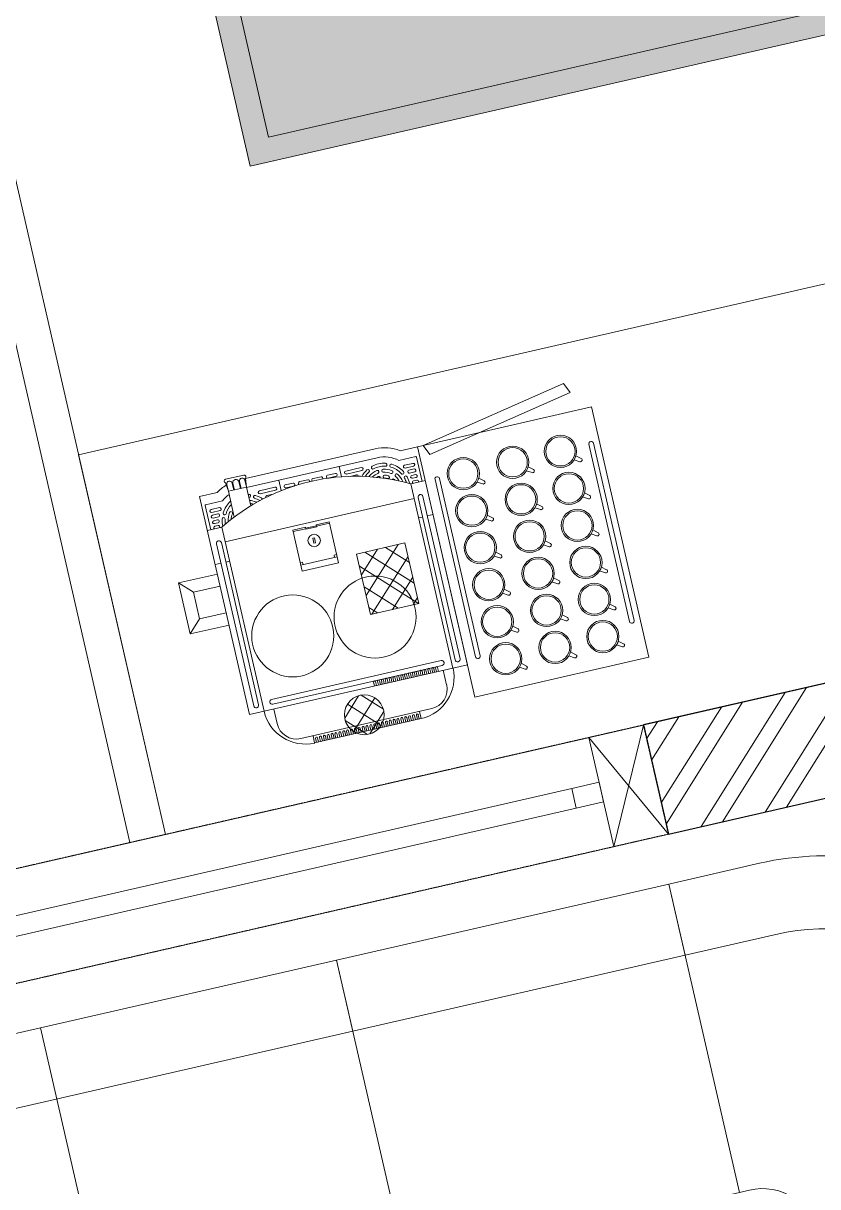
# Model space of a CAD drawing. Header units: millimetres. Extents: x 1667 to 847943, y 724 to 1832625.
# Drawn here: x 640351 to 641982, y 708688 to 711078 of the extents above; entities that cross this region are included whole.
import ezdxf

# ---------------------------------------------------------------- set-up
doc = ezdxf.new("R2010")
doc.units = ezdxf.units.MM
doc.linetypes.add('2026-02-28_GF-SF BWP SET_MAIN BLOCK_SASANGIR RESORT$0$DASHED', pattern=[0.75, 0.5, -0.25])
doc.linetypes.add('CENTER', pattern=[2, 1.25, -0.25, 0.25, -0.25])
for name, color, linetype, lineweight in [('2026-02-28_GF-SF BWP SET_MAIN BLOCK_SASANGIR RESORT$0$BRICK WALL_MOFA', 20, 'Continuous', 25), ('2026-02-28_GF-SF BWP SET_MAIN BLOCK_SASANGIR RESORT$0$DOOR DIM', 243, '2026-02-28_GF-SF BWP SET_MAIN BLOCK_SASANGIR RESORT$0$DASHED', 9), ('2026-02-28_GF-SF BWP SET_MAIN BLOCK_SASANGIR RESORT$0$HATCH LIGHT_MOFA', 253, 'Continuous', 0), ('2026-02-28_GF-SF BWP SET_MAIN BLOCK_SASANGIR RESORT$0$HATCH SOLID_MOFA', 252, 'Continuous', 0), ('BRICK WALL_MOFA', 22, 'Continuous', 20), ('DIMENSION_MOFA', 66, 'CENTER', 15), ('FURNITURE_MOFA', 46, 'Continuous', 5), ('GH - KIT - PLAN', 32, 'Continuous', 0), ('GH - KIT EQUIP.', 2, 'Continuous', 9), ('kitchen equipments', 5, 'Continuous', 0), ('NEW BLOCK WORK', 126, 'Continuous', 30), ('WINDOW FRAME_MOFA', 19, 'Continuous', 5)]:
    doc.layers.add(name, color=color, linetype=linetype, lineweight=lineweight)
pattern_1 = [(45, (141873.276, -3193.148), (-22.45064, 22.45064), []), (135, (141873.276, -3193.148), (-22.45064, -22.45064), [])]

# ---------------------------------------------------------------- blocks, each defined once
blk = doc.blocks.new('NEW WINDOW')
at = {"layer": 'FURNITURE_MOFA'}
blk.add_line((650.4, 230), (1450.4, 230), dxfattribs=at)
at = {"layer": 'WINDOW FRAME_MOFA'}
for p, q in [((-300, 0), (-185, 230)), ((-300, 230), (-185, 0)), ((2400, 0), (2285, 230)), ((2400, 230), (2285, 0))]:
    blk.add_line(p, q, dxfattribs=at)
for points in [[(-300, 0), (-300, 230), (-185, 230), (-185, 0)], [(-185, 0), (2400, 0), (2400, 230), (-185, 230)], [(2400, 0), (2400, 230), (2285, 230), (2285, 0)], [(-185, 135.7), (-127.5, 135.7), (-127.5, 94.3), (-185, 94.3)], [(2227.5, 135.7), (2285, 135.7), (2285, 94.3), (2227.5, 94.3)]]:
    blk.add_lwpolyline(points, close=True, dxfattribs=at)
blk.add_lwpolyline([(2227.5, 94.3), (-127.5, 94.3), (-127.5, 135.7), (2227.5, 135.7)], dxfattribs=at)
blk = doc.blocks.new('sofaseater_1')
at = {"layer": 'FURNITURE_MOFA'}
blk.add_lwpolyline([(1053427.8, -964637.6), (1053277.8, -964637.6), (1053277.8, -965337.6), (1053427.8, -965337.6)], dxfattribs=at)
for points in [[(1053277.8, -964637.6), (1053277.8, -965337.6), (1053927.8, -965337.6), (1053927.8, -964637.6)], [(1053427.8, -964637.6), (1053427.8, -965337.6), (1053277.8, -965337.6), (1053277.8, -964637.6)]]:
    blk.add_lwpolyline(points, close=True, dxfattribs=at)
blk = doc.blocks.new('chair')
at = {"layer": 'FURNITURE_MOFA'}
for p, q in [((1057904.9, -962965.1), (1058132.9, -962965.1)), ((1057904.9, -963022.1), (1057904.9, -962965.1)), ((1057904.9, -963022.1), (1057904.9, -962965.1)), ((1058132.9, -963022.1), (1057904.9, -963022.1)), ((1057923.9, -963478.1), (1057923.9, -963022.1)), ((1058132.9, -963478.1), (1057904.9, -963478.1)), ((1057904.9, -963478.1), (1057904.9, -963535.1)), ((1057904.9, -963478.1), (1057904.9, -963535.1)), ((1057904.9, -963535.1), (1058132.9, -963535.1))]:
    blk.add_line(p, q, dxfattribs=at)
for centre, radius in [((1058132.9, -963250.1), 285), ((1058094.9, -963250.1), 228), ((1058132.9, -963250.1), 228)]:
    blk.add_arc(centre, radius, 270, 90, dxfattribs=at)
blk = doc.blocks.new('oudoor seating_4S')
at = {"layer": 'FURNITURE_MOFA'}
for points in [[(1301878.5, -898265.7), (1301687.1, -898265.7, 0.414214), (1301087.1, -898865.7), (1301087.1, -899057.1)], [(1301878.5, -898415.7), (1301687.1, -898415.7, 0.414214), (1301237.1, -898865.7), (1301237.1, -899057.1)], [(1301878.5, -898915.7), (1301857.1, -898915.7, 0.414214), (1301737.1, -899035.7), (1301737.1, -899057.1)]]:
    blk.add_lwpolyline(points, format="xyb", dxfattribs=at)
blk.add_circle((1302157.8, -899336.4), 450, dxfattribs=at)
at = {"layer": 'NEW BLOCK WORK', "xscale": -1}
for name, p, rotation in [('sofaseater_1', (337240.9, 155012.1), 90.00000000000001), ('sofaseater_1', (247809.3, -1864394.7), 179.9999999999999), ('chair', (338907.7, 158199.7, 0), 89.99999987829804)]:
    blk.add_blockref(name, p, dxfattribs=dict(at, rotation=rotation))
blk = doc.blocks.new('coffee mc')
at = {"layer": 'GH - KIT - PLAN', "lineweight": 0}
for p, q in [((574075.3, 179520.4), (574518.2, 179520.4)), ((574075.3, 179484.9), (574075.3, 179520.4)), ((574144.2, 179520.4), (574144.2, 179490.8)), ((574213.1, 179508.5), (574213.1, 179520.4)), ((574518.2, 179520.4), (574518.2, 179077.4)), ((574093.5, 179512.3), (574093.5, 179478.2)), ((574144.2, 179513.7), (574094.9, 179513.7)), ((574105.3, 179503.9), (574105.3, 179487)), ((574111.2, 179503.9), (574111.2, 179487)), ((574116.6, 179503.9), (574116.6, 179493.1)), ((574122.5, 179503.9), (574122.5, 179493.1)), ((574127.9, 179503.9), (574127.9, 179496.4)), ((574133.8, 179503.9), (574133.8, 179496.4)), ((574139.2, 179503.9), (574139.2, 179497.5)), ((574503.4, 179508.5), (574173.7, 179508.5)), ((574503.4, 179498.7), (574173.7, 179498.7)), ((574213.1, 179490.8), (574213.1, 179498.7)), ((574144.2, 179490.8), (574518.2, 179490.8)), ((574173.7, 179107), (574173.7, 179490.8)), ((574498.5, 179471.1), (574498.5, 179126.7)), ((574508.3, 179471.1), (574508.3, 179126.7)), ((574547.7, 179471.1), (574518.2, 179471.1)), ((574255.4, 179371.7), (574337.1, 179453.4)), ((574378.4, 179453.4), (574255.4, 179453.4)), ((574255.4, 179413.5), (574295.3, 179453.4)), ((574255.4, 179453.4), (574255.4, 179355)), ((574280.4, 179355), (574378.4, 179453)), ((574283.1, 179453.4), (574378.4, 179358.1)), ((574324.9, 179453.4), (574378.4, 179399.9)), ((574366.6, 179453.4), (574373.5, 179446.5)), ((574374, 179446.1), (574378.4, 179441.6)), ((574378.4, 179453.4), (574378.4, 179355)), ((574518.2, 179461.3), (574510.3, 179461.3)), ((574518.2, 179457.4), (574510.3, 179457.4)), ((574518.2, 179453.4), (574510.3, 179453.4)), ((574518.2, 179449.5), (574510.3, 179449.5)), ((574518.2, 179445.6), (574510.3, 179445.6)), ((574060.5, 179437.5), (574060.5, 179173.8)), ((574078.7, 179437.5), (574078.7, 179172.2)), ((574255.4, 179439.4), (574339.8, 179355)), ((574518.2, 179441.6), (574510.3, 179441.6)), ((574518.2, 179437.7), (574510.3, 179437.7)), ((574518.2, 179433.7), (574510.3, 179433.7)), ((574518.2, 179429.8), (574510.3, 179429.8)), ((574518.2, 179425.9), (574510.3, 179425.9)), ((574587.1, 179431.8), (574587.1, 179166)), ((574090.5, 179402.4), (574090.5, 179370.7)), ((574096.4, 179402.4), (574096.4, 179370.7)), ((574322.1, 179355), (574378.4, 179411.3)), ((574518.2, 179421.9), (574510.3, 179421.9)), ((574518.2, 179418), (574510.3, 179418)), ((574518.2, 179414.1), (574510.3, 179414.1)), ((574518.2, 179410.1), (574510.3, 179410.1)), ((574518.2, 179406.2), (574510.3, 179406.2)), ((574518.2, 179402.2), (574510.3, 179402.2)), ((574601.8, 179407.2), (574587.1, 179407.2)), ((574601.8, 179403.2), (574593, 179403.2)), ((574601.8, 179399.3), (574593, 179399.3)), ((574601.8, 179407.2), (574601.8, 179190.6)), ((574102.7, 179389.8), (574102.7, 179377.1)), ((574255.4, 179397.6), (574298, 179355)), ((574518.2, 179398.3), (574510.3, 179398.3)), ((574518.2, 179394.4), (574510.3, 179394.4)), ((574518.2, 179390.4), (574510.3, 179390.4)), ((574518.2, 179386.5), (574510.3, 179386.5)), ((574518.2, 179382.6), (574510.3, 179382.6)), ((574518.2, 179378.6), (574510.3, 179378.6)), ((574601.8, 179395.4), (574593, 179395.4)), ((574601.8, 179391.4), (574593, 179391.4)), ((574601.8, 179387.5), (574593, 179387.5)), ((574601.8, 179383.5), (574593, 179383.5)), ((574601.8, 179379.6), (574593, 179379.6)), ((574099.7, 179360.4), (574078.7, 179360.4)), ((574255.4, 179355.9), (574256.3, 179355)), ((574378.4, 179355), (574255.4, 179355)), ((574363.9, 179355), (574378.4, 179369.5)), ((574518.2, 179374.7), (574510.3, 179374.7)), ((574518.2, 179370.7), (574510.3, 179370.7)), ((574518.2, 179366.8), (574510.3, 179366.8)), ((574518.2, 179362.9), (574510.3, 179362.9)), ((574518.2, 179358.9), (574510.3, 179358.9)), ((574518.2, 179355), (574510.3, 179355)), ((574601.8, 179375.7), (574593, 179375.7)), ((574601.8, 179371.7), (574593, 179371.7)), ((574601.8, 179367.8), (574593, 179367.8)), ((574601.8, 179363.9), (574593, 179363.9)), ((574601.8, 179359.9), (574593, 179359.9)), ((574601.8, 179356), (574593, 179356)), ((574090.5, 179350.1), (574090.5, 179333.8)), ((574096.4, 179333.8), (574096.4, 179350.1)), ((574518.2, 179351.1), (574510.3, 179351.1)), ((574518.2, 179347.1), (574510.3, 179347.1)), ((574518.2, 179343.2), (574510.3, 179343.2)), ((574518.2, 179339.3), (574510.3, 179339.3)), ((574518.2, 179335.3), (574510.3, 179335.3)), ((574518.2, 179331.4), (574510.3, 179331.4)), ((574530.1, 179301.4), (574566.9, 179338.2)), ((574571.8, 179338.2), (574608.6, 179301.4)), ((574601.8, 179352), (574593, 179352)), ((574601.8, 179348.1), (574593, 179348.1)), ((574601.8, 179344.2), (574593, 179344.2)), ((574601.8, 179340.2), (574593, 179340.2)), ((574601.8, 179336.3), (574593, 179336.3)), ((574601.8, 179332.4), (574593, 179332.4)), ((574090.5, 179320.6), (574090.5, 179304.3)), ((574264.7, 179316.1), (574181.1, 179316.1)), ((574181.1, 179290.3), (574181.1, 179316.1)), ((574184.1, 179290.3), (574184.1, 179316.1)), ((574247.5, 179311.2), (574247.5, 179316.1)), ((574252.4, 179311.2), (574247.5, 179311.2)), ((574252.4, 179242.3), (574252.4, 179316.1)), ((574264.7, 179242.3), (574264.7, 179316.1)), ((574541.5, 179271.1), (574597.2, 179326.7)), ((574541.5, 179326.7), (574597.2, 179271.1)), ((574601.8, 179328.4), (574593, 179328.4)), ((574601.8, 179324.5), (574593, 179324.5)), ((574601.8, 179320.6), (574593, 179320.6)), ((574601.8, 179316.6), (574593, 179316.6)), ((574601.8, 179312.7), (574593, 179312.7)), ((574601.8, 179308.7), (574593, 179308.7)), ((574090.5, 179277.2), (574090.5, 179293.5)), ((574185.1, 179290.3), (574181.1, 179290.3)), ((574183.1, 179268.1), (574183.1, 179290.3)), ((574185.1, 179268.1), (574185.1, 179290.3)), ((574530.1, 179296.4), (574566.9, 179259.6)), ((574571.8, 179259.6), (574608.6, 179296.4)), ((574601.8, 179304.8), (574593, 179304.8)), ((574601.8, 179300.9), (574593, 179300.9)), ((574601.8, 179296.9), (574593, 179296.9)), ((574601.8, 179293), (574593, 179293)), ((574601.8, 179289.1), (574593, 179289.1)), ((574601.8, 179285.1), (574593, 179285.1)), ((574090.5, 179247.7), (574090.5, 179264)), ((574096.4, 179247.7), (574096.4, 179264)), ((574181.1, 179242.3), (574181.1, 179268.1)), ((574185.1, 179268.1), (574181.1, 179268.1)), ((574184.1, 179242.3), (574184.1, 179268.1)), ((574205.7, 179280.7), (574215.5, 179280.7)), ((574205.7, 179277.7), (574205.7, 179280.7)), ((574205.7, 179277.7), (574215.5, 179277.7)), ((574215.5, 179277.7), (574215.5, 179280.7)), ((574601.8, 179281.2), (574593, 179281.2)), ((574601.8, 179277.2), (574593, 179277.2)), ((574601.8, 179273.3), (574593, 179273.3)), ((574601.8, 179269.4), (574593, 179269.4)), ((574601.8, 179265.4), (574593, 179265.4)), ((574601.8, 179261.5), (574593, 179261.5)), ((574264.7, 179242.3), (574181.1, 179242.3)), ((574247.5, 179242.3), (574247.5, 179247.2)), ((574252.4, 179247.2), (574247.5, 179247.2)), ((574601.8, 179257.6), (574593, 179257.6)), ((574601.8, 179253.6), (574593, 179253.6)), ((574601.8, 179249.7), (574593, 179249.7)), ((574601.8, 179245.7), (574593, 179245.7)), ((574601.8, 179241.8), (574593, 179241.8)), ((574601.8, 179237.9), (574593, 179237.9)), ((574099.7, 179237.4), (574078.7, 179237.4)), ((574090.5, 179195.4), (574090.5, 179227)), ((574096.4, 179195.4), (574096.4, 179227)), ((574102.7, 179208), (574102.7, 179220.7)), ((574601.8, 179233.9), (574593, 179233.9)), ((574601.8, 179230), (574593, 179230)), ((574601.8, 179226.1), (574593, 179226.1)), ((574601.8, 179222.1), (574593, 179222.1)), ((574601.8, 179218.2), (574593, 179218.2)), ((574601.8, 179214.3), (574593, 179214.3)), ((574601.8, 179210.3), (574593, 179210.3)), ((574601.8, 179206.4), (574593, 179206.4)), ((574601.8, 179202.4), (574593, 179202.4)), ((574601.8, 179198.5), (574593, 179198.5)), ((574601.8, 179194.6), (574593, 179194.6)), ((574053.1, 179135.3), (574053.1, 179172.1)), ((574077.7, 179172.2), (574060.2, 179173.8)), ((574077.7, 179172.2), (574063.5, 179172.2)), ((574077.7, 179135.3), (574077.7, 179172.2)), ((574115.6, 179172.2), (574077.7, 179172.2)), ((574601.8, 179190.6), (574587.1, 179190.6)), ((574063.5, 179161.3), (574077.7, 179161.3)), ((574063.5, 179146.1), (574077.7, 179146.1)), ((574077.7, 179159.8), (574064.1, 179159.8)), ((574077.7, 179147.6), (574064.1, 179147.6)), ((574077.7, 179135.3), (574060.2, 179133.6)), ((574077.7, 179135.3), (574063.5, 179135.3)), ((574130, 179135.3), (574077.7, 179135.3)), ((574547.7, 179126.7), (574518.2, 179126.7)), ((574075.3, 179077.4), (574075.3, 179112.9)), ((574093.5, 179085.5), (574093.5, 179119.6)), ((574105.3, 179093.9), (574105.3, 179110.8)), ((574111.2, 179093.9), (574111.2, 179110.8)), ((574116.6, 179093.9), (574116.6, 179104.7)), ((574122.5, 179093.9), (574122.5, 179104.7)), ((574127.9, 179093.9), (574127.9, 179101.4)), ((574133.8, 179093.9), (574133.8, 179101.4)), ((574139.2, 179093.9), (574139.2, 179100.3)), ((574518.2, 179107), (574144.2, 179107)), ((574144.2, 179107), (574144.2, 179077.4)), ((574213.1, 179099.1), (574213.1, 179107)), ((574518.2, 179077.4), (574075.3, 179077.4)), ((574144.2, 179084.1), (574094.9, 179084.1)), ((574503.4, 179099.1), (574173.7, 179099.1)), ((574503.4, 179089.3), (574173.7, 179089.3)), ((574213.1, 179077.4), (574213.1, 179089.3)), ((574232.7, 178998.7), (574232.7, 179077.4)), ((574257.3, 179023.3), (574257.3, 179077.4)), ((574311.5, 179023.3), (574311.5, 179077.4)), ((574336.1, 178998.7), (574336.1, 179077.4)), ((574257.3, 179023.3), (574232.7, 178998.7)), ((574311.5, 179023.3), (574257.3, 179023.3)), ((574311.5, 179023.3), (574336.1, 178998.7)), ((574336.1, 178998.7), (574232.7, 178998.7))]:
    blk.add_line(p, q, dxfattribs=at)
for points in [[(574075.3, 179873.7), (574584.1, 179873.7), (574584.1, 179520.4), (574075.3, 179520.4)], [(574017.7, 179830), (574037.9, 179839.1), (574095.4, 179540.6), (574075.3, 179531.5)]]:
    blk.add_lwpolyline(points, close=True, dxfattribs=at)
for points in [[(574506.5, 179861.5), (574146.2, 179861.5)], [(574146.2, 179852.3), (574506.5, 179852.3)], [(574146.2, 179548.6), (574506.5, 179548.6)], [(574506.5, 179539.5), (574146.2, 179539.5)]]:
    blk.add_lwpolyline(points, dxfattribs=at)
for points in [[(574169.7, 179816.8), (574175.9, 179827.2, 0.414214), (574175.1, 179831.3), (574174.6, 179831.7, 0.414214), (574170.4, 179830.9), (574162.9, 179821.9)], [(574245, 179816.8), (574251.1, 179827.2, 0.414214), (574250.4, 179831.3), (574249.8, 179831.7, 0.414214), (574245.7, 179830.9), (574238.2, 179821.9)], [(574320.3, 179816.8), (574326.4, 179827.2, 0.414214), (574325.6, 179831.3), (574325.1, 179831.7, 0.414214), (574321, 179830.9), (574313.4, 179821.9)], [(574395.5, 179816.8), (574401.7, 179827.2, 0.414214), (574400.9, 179831.3), (574400.3, 179831.7, 0.414214), (574396.2, 179830.9), (574388.7, 179821.9)], [(574470.8, 179816.8), (574476.9, 179827.2, 0.414214), (574476.2, 179831.3), (574475.6, 179831.7, 0.414214), (574471.5, 179830.9), (574464, 179821.9)], [(574546, 179816.8), (574552.2, 179827.2, 0.414214), (574551.4, 179831.3), (574550.9, 179831.7, 0.414214), (574546.8, 179830.9), (574539.2, 179821.9)], [(574169.7, 179719.8), (574175.9, 179730.2, 0.414214), (574175.1, 179734.3), (574174.6, 179734.7, 0.414214), (574170.4, 179733.9), (574162.9, 179724.9)], [(574245, 179719.8), (574251.1, 179730.2, 0.414214), (574250.4, 179734.3), (574249.8, 179734.7, 0.414214), (574245.7, 179733.9), (574238.2, 179724.9)], [(574320.3, 179719.8), (574326.4, 179730.2, 0.414214), (574325.6, 179734.3), (574325.1, 179734.7, 0.414214), (574321, 179733.9), (574313.4, 179724.9)], [(574395.5, 179719.8), (574401.7, 179730.2, 0.414214), (574400.9, 179734.3), (574400.3, 179734.7, 0.414214), (574396.2, 179733.9), (574388.7, 179724.9)], [(574470.8, 179719.8), (574476.9, 179730.2, 0.414214), (574476.2, 179734.3), (574475.6, 179734.7, 0.414214), (574471.5, 179733.9), (574464, 179724.9)], [(574546, 179719.8), (574552.2, 179730.2, 0.414214), (574551.4, 179734.3), (574550.9, 179734.7, 0.414214), (574546.8, 179733.9), (574539.2, 179724.9)], [(574169.7, 179619.5), (574175.9, 179629.8, 0.414214), (574175.1, 179633.9), (574174.6, 179634.3, 0.414214), (574170.4, 179633.6), (574162.9, 179624.6)], [(574245, 179619.5), (574251.1, 179629.8, 0.414214), (574250.4, 179633.9), (574249.8, 179634.3, 0.414214), (574245.7, 179633.6), (574238.2, 179624.6)], [(574320.3, 179619.5), (574326.4, 179629.8, 0.414214), (574325.6, 179633.9), (574325.1, 179634.3, 0.414214), (574321, 179633.6), (574313.4, 179624.6)], [(574395.5, 179619.5), (574401.7, 179629.8, 0.414214), (574400.9, 179633.9), (574400.3, 179634.3, 0.414214), (574396.2, 179633.6), (574388.7, 179624.6)], [(574470.8, 179619.5), (574476.9, 179629.8, 0.414214), (574476.2, 179633.9), (574475.6, 179634.3, 0.414214), (574471.5, 179633.6), (574464, 179624.6)], [(574546, 179619.5), (574552.2, 179629.8, 0.414214), (574551.4, 179633.9), (574550.9, 179634.3, 0.414214), (574546.8, 179633.6), (574539.2, 179624.6)]]:
    blk.add_lwpolyline(points, format="xyb", dxfattribs=at)
for centre, radius in [((574147.3, 179794), 32), ((574147.3, 179794), 29), ((574222.6, 179794), 32), ((574222.6, 179794), 29), ((574297.8, 179794), 32), ((574297.8, 179794), 29), ((574373.1, 179794), 32), ((574373.1, 179794), 29), ((574448.3, 179794), 32), ((574448.3, 179794), 29), ((574523.6, 179794), 32), ((574523.6, 179794), 29), ((574147.3, 179697), 32), ((574147.3, 179697), 29), ((574222.6, 179697), 32), ((574222.6, 179697), 29), ((574297.8, 179697), 32), ((574297.8, 179697), 29), ((574373.1, 179697), 32), ((574373.1, 179697), 29), ((574448.3, 179697), 32), ((574448.3, 179697), 29), ((574523.6, 179697), 32), ((574523.6, 179697), 29), ((574147.3, 179596.7), 32), ((574147.3, 179596.7), 29), ((574222.6, 179596.7), 32), ((574222.6, 179596.7), 29), ((574297.8, 179596.7), 32), ((574297.8, 179596.7), 29), ((574373.1, 179596.7), 32), ((574373.1, 179596.7), 29), ((574448.3, 179596.7), 32), ((574448.3, 179596.7), 29), ((574523.6, 179596.7), 32), ((574523.6, 179596.7), 29), ((574385.3, 179362.9), 81.2), ((574569.3, 179298.9), 39.4), ((574210.6, 179279.2), 12.3), ((574385.3, 179195.6), 81.2)]:
    blk.add_circle(centre, radius, dxfattribs=at)
for centre, radius, start, end in [((574146.2, 179856.9), 4.57, 90, 270), ((574506.5, 179856.9), 4.57, 270, 90), ((574146.2, 179544), 4.57, 90, 270), ((574506.5, 179544), 4.57, 270, 90), ((574094.9, 179512.3), 1.48, 90, 180), ((574108.2, 179503.9), 2.95, 0, 180), ((574119.5, 179503.9), 2.95, 0, 180), ((574119.5, 179493.1), 2.95, 179.9997, 0.0003), ((574130.9, 179503.9), 2.95, 0, 180), ((574130.9, 179496.4), 2.95, 179.9994, 0.0006), ((574142.2, 179503.9), 2.95, 48.1897, 179.9999), ((574142.2, 179497.5), 2.95, 179.9999, 311.8103), ((574173.7, 179503.6), 4.92, 90, 270), ((574503.4, 179503.6), 4.92, 270, 90), ((574144.2, 179437.5), 83.7, 145.4397, 180), ((574142.2, 179437.5), 63.5, 140.1247, 180), ((574493.8, 179298.9), 398.9, 151.2372, 208.7628), ((574142.2, 179437.5), 51.2, 119.5335, 150.4665), ((574142.2, 179437.5), 45.3, 119.5335, 150.4665), ((574108.2, 179487), 2.95, 180.0004, 359.9996), ((574118.4, 179479.4), 2.95, 299.5334, 119.5335), ((574120.9, 179467), 2.95, 125.6675, 305.6676), ((574142.2, 179437.5), 39.4, 99.3324, 125.6676), ((574142.2, 179437.5), 33.5, 105.2462, 125.6676), ((574129.3, 179483.9), 2.95, 105.4665, 285.4666), ((574142.2, 179437.5), 51.2, 89.1316, 105.4665), ((574142.2, 179437.5), 45.3, 93.0182, 105.4665), ((574136.3, 179473.4), 2.95, 84.1367, 99.3327), ((574503.4, 179471.1), 4.92, 0, 180), ((574518.2, 179407.2), 83.7, 0, 90), ((574547.7, 179431.8), 39.4, 0, 90), ((574142.2, 179437.5), 51.2, 164.5335, 195.4665), ((574095.7, 179450.3), 2.95, 344.5334, 164.5335), ((574142.2, 179437.5), 45.3, 164.5335, 195.4665), ((574100.2, 179461.2), 2.95, 150.4665, 330.4666), ((574142.2, 179437.5), 39.4, 144.3324, 170.6676), ((574142.2, 179437.5), 33.5, 144.3324, 170.6676), ((574112.6, 179458.7), 2.95, 324.3324, 144.3325), ((574142.2, 179437.5), 27.6, 150.0701, 166.1135), ((574120.9, 179449.7), 2.95, 330.0701, 150.07), ((574142.2, 179437.5), 21.7, 150.0701, 166.1135), ((574129.5, 179458.5), 2.95, 121.1135, 224.8109), ((574142.2, 179437.5), 27.6, 116.5574, 121.1135), ((574510.3, 179459.3), 1.97, 90, 270), ((574510.3, 179451.5), 1.97, 90, 270), ((574510.3, 179443.6), 1.97, 90, 270), ((574095.7, 179424.6), 2.95, 195.4665, 15.4665), ((574106.2, 179443.4), 2.95, 170.6676, 350.6676), ((574106.2, 179431.6), 2.95, 9.3324, 189.3324), ((574142.2, 179437.5), 39.4, 189.3324, 215.6676), ((574142.2, 179437.5), 33.5, 189.3324, 211.7379), ((574118.3, 179443.4), 2.95, 166.1135, 346.1134), ((574118.3, 179431.6), 2.95, 82.3184, 193.8865), ((574142.2, 179437.5), 27.6, 193.8865, 200.4267), ((574510.3, 179435.7), 1.97, 90, 270), ((574510.3, 179427.8), 1.97, 90, 270), ((574093.4, 179402.4), 2.95, 0, 180), ((574100.2, 179413.7), 2.95, 29.5335, 209.5335), ((574142.2, 179437.5), 51.2, 209.5335, 227.8525), ((574142.2, 179437.5), 45.3, 209.5335, 223.9659), ((574112.6, 179416.2), 2.95, 215.6676, 252.9022), ((574510.3, 179420), 1.97, 90, 270), ((574510.3, 179412.1), 1.97, 90, 270), ((574510.3, 179404.2), 1.97, 90, 270), ((574593, 179401.3), 1.97, 90, 270), ((574105.6, 179389.8), 2.95, 80.0919, 180), ((574510.3, 179396.3), 1.97, 90, 270), ((574510.3, 179388.5), 1.97, 90, 270), ((574510.3, 179380.6), 1.97, 90, 270), ((574593, 179393.4), 1.97, 90, 270), ((574593, 179385.5), 1.97, 90, 270), ((574593, 179377.6), 1.97, 90, 270), ((574093.4, 179370.7), 2.95, 180, 0.0004), ((574093.4, 179350.1), 2.95, 359.9996, 180), ((574510.3, 179372.7), 1.97, 90, 270), ((574510.3, 179364.8), 1.97, 90, 270), ((574510.3, 179357), 1.97, 90, 270), ((574593, 179369.8), 1.97, 90, 270), ((574593, 179361.9), 1.97, 90, 270), ((574593, 179354), 1.97, 90, 270), ((574093.4, 179333.8), 2.95, 180, 0.0004), ((574510.3, 179349.1), 1.97, 90, 270), ((574510.3, 179341.2), 1.97, 90, 270), ((574510.3, 179333.3), 1.97, 90, 270), ((574593, 179346.1), 1.97, 90, 270), ((574593, 179338.3), 1.97, 90, 270), ((574593, 179330.4), 1.97, 90, 270), ((574093.4, 179320.6), 2.95, 41.9384, 180), ((574593, 179322.5), 1.97, 90, 270), ((574593, 179314.6), 1.97, 90, 270), ((574593, 179306.8), 1.97, 90, 270), ((574093.4, 179304.3), 2.95, 180, 300.6753), ((574093.4, 179293.5), 2.95, 59.3247, 180), ((574593, 179298.9), 1.97, 90, 270), ((574593, 179291), 1.97, 90, 270), ((574593, 179283.1), 1.97, 90, 270), ((574093.4, 179277.2), 2.95, 180, 318.0616), ((574093.4, 179264), 2.95, 359.9996, 180), ((574593, 179275.3), 1.97, 90, 270), ((574593, 179267.4), 1.97, 90, 270), ((574593, 179259.5), 1.97, 90, 270), ((574093.4, 179247.7), 2.95, 180, 0.0004), ((574593, 179251.7), 1.97, 90, 270), ((574593, 179243.8), 1.97, 90, 270), ((574593, 179235.9), 1.97, 90, 270), ((574093.4, 179227), 2.95, 359.9996, 180), ((574593, 179228), 1.97, 90, 270), ((574593, 179220.2), 1.97, 90, 270), ((574093.4, 179195.4), 2.95, 180, 0), ((574142.2, 179160.3), 51.2, 132.1475, 150.4665), ((574105.6, 179208), 2.95, 180, 279.9081), ((574142.2, 179160.3), 45.3, 136.0341, 150.4665), ((574593, 179212.3), 1.97, 90, 270), ((574593, 179204.4), 1.97, 90, 270), ((574593, 179196.5), 1.97, 90, 270), ((574056.8, 179172.1), 3.74, 26.9097, 180), ((574063.5, 179166.7), 5.44, 90, 270), ((574142.2, 179160.3), 51.2, 164.5335, 166.6217), ((574095.7, 179173.2), 2.95, 344.5335, 164.5335), ((574100.2, 179184.1), 2.95, 150.4665, 330.4665), ((574142.2, 179160.3), 45.3, 164.5335, 164.8374), ((574142.2, 179160.3), 39.4, 144.3324, 162.4947), ((574112.6, 179181.6), 2.95, 107.0978, 144.3324), ((574142.2, 179160.3), 33.5, 148.2621, 159.2755), ((574518.2, 179190.6), 83.7, 270, 0), ((574064.1, 179153.7), 6.1, 90, 270), ((574063.5, 179140.7), 5.44, 90, 270), ((574547.7, 179166), 39.4, 270, 0), ((574056.8, 179135.3), 3.74, 180, 333.0903), ((574144.2, 179160.3), 83.7, 198.3114, 214.5603), ((574142.2, 179160.3), 63.5, 203.257, 219.8753), ((574100.2, 179136.6), 2.95, 205.989, 209.5335), ((574142.2, 179160.3), 51.2, 209.5335, 240.4665), ((574142.2, 179160.3), 45.3, 213.6183, 240.4665), ((574120.9, 179130.7), 2.95, 54.3324, 234.3325), ((574142.2, 179160.3), 39.4, 234.3324, 260.6676), ((574142.2, 179160.3), 33.5, 234.3324, 254.7538), ((574503.4, 179126.7), 4.92, 180, 0), ((574108.2, 179110.8), 2.95, 0.0004, 179.9996), ((574119.5, 179104.7), 2.95, 359.9997, 180.0003), ((574118.4, 179118.4), 2.95, 240.4665, 60.4666), ((574129.3, 179113.9), 2.95, 74.5334, 254.5335), ((574130.9, 179101.4), 2.95, 359.9994, 180.0006), ((574142.2, 179160.3), 51.2, 254.5335, 270.8684), ((574142.2, 179160.3), 45.3, 254.5335, 266.9818), ((574136.3, 179124.4), 2.95, 260.6673, 275.8633), ((574142.2, 179100.3), 2.95, 48.1897, 180.0001), ((574094.9, 179085.5), 1.48, 180, 270), ((574108.2, 179093.9), 2.95, 180, 0), ((574119.5, 179093.9), 2.95, 180, 0), ((574130.9, 179093.9), 2.95, 180, 0), ((574142.2, 179093.9), 2.95, 180.0001, 311.8103), ((574173.7, 179094.2), 4.92, 90, 270), ((574503.4, 179094.2), 4.92, 270, 90)]:
    blk.add_arc(centre, radius, start, end, dxfattribs=at)
blk = doc.blocks.new('FURNITURE BOH')
at = {"layer": 'GH - KIT EQUIP.', "ltscale": 0.5}
blk.add_lwpolyline([(-26956.1, 0), (-26956.1, 800), (-28790.1, 800), (-28790.1, 0)], close=True, dxfattribs=at)
at = {"layer": 'kitchen equipments', "xscale": 1.0371349712682, "yscale": 1.0371349712682, "zscale": 1.0371349712682, "rotation": 270}
blk.add_blockref('coffee mc', (-214294.2, 596054.3), dxfattribs=at)
blk = doc.blocks.new('ff')
at = {"layer": '2026-02-28_GF-SF BWP SET_MAIN BLOCK_SASANGIR RESORT$0$HATCH LIGHT_MOFA'}
h = blk.add_hatch(dxfattribs=at)
h.set_pattern_fill('ANSI32', color=256, scale=10, angle=360)
h.set_pattern_definition([(45, (141873.28, -3193.15), (-67.35192, 67.35192), []), (45, (141918.18, -3193.15), (-67.35192, 67.35192), [])])
h.paths.add_polyline_path([(43542.078, -18360.005), (43542.078, -18130.005), (41797.29, -18130.003), (41797.29, -18360.003)])
at = {"layer": '2026-02-28_GF-SF BWP SET_MAIN BLOCK_SASANGIR RESORT$0$HATCH SOLID_MOFA'}
h = blk.add_hatch(dxfattribs=at)
h.set_pattern_fill('ANSI37', color=256, scale=10, angle=360)
h.set_pattern_definition(pattern_1)
h.paths.add_polyline_path([(29440, -5110), (29335.003, -5110), (29335.003, -5210), (29440, -5210)])
h.paths.add_polyline_path([(29335.003, -5110), (29240.701, -5110), (29240.701, -5210), (29335.003, -5210)])
h.paths.add_polyline_path([(25770.472, -12614.209), (25137.593, -12614.209), (25137.593, -12307.115), (25770.472, -12307.115)], flags=9)
h.paths.add_polyline_path([(29156.768, -9880.378), (28369.183, -9880.378), (28369.183, -9573.42), (29156.768, -9573.42)], flags=9)
h.paths.add_polyline_path([(6166.568, -16827.835), (5533.69, -16827.835), (5533.69, -16520.877), (6166.568, -16520.877)], flags=9)
h.paths.add_polyline_path([(26655.851, -6492.002), (25866.083, -6492.002), (25866.083, -6185.044), (26655.851, -6185.044)], flags=9)
h.paths.add_polyline_path([(28881.128, -6492.002), (28091.36, -6492.002), (28091.36, -6185.044), (28881.128, -6185.044)], flags=9)
h.paths.add_polyline_path([(6570.662, -13622.103), (5937.784, -13622.103), (5937.784, -13315.145), (6570.662, -13315.145)], flags=9)
h.paths.add_polyline_path([(26395.684, -5076.223), (25605.916, -5076.223), (25605.916, -4769.265), (26395.684, -4769.265)], flags=9)
h.paths.add_polyline_path([(29053.481, -5076.223), (28263.713, -5076.223), (28263.713, -4769.265), (29053.481, -4769.265)], flags=9)
h.paths.add_polyline_path([(29094.01, -1945.47), (28305.333, -1945.47), (28305.333, -1638.512), (29094.01, -1638.512)], flags=9)
h.paths.add_polyline_path([(25960.007, -1238.842), (25171.33, -1238.842), (25171.33, -931.884), (25960.007, -931.884)], flags=9)
h.paths.add_polyline_path([(21410.162, -1500.222), (20622.031, -1500.222), (20622.031, -1193.265), (21410.162, -1193.265)], flags=9)
h.paths.add_polyline_path([(25960.007, -2528.66), (25171.33, -2528.66), (25171.33, -2221.703), (25960.007, -2221.703)], flags=9)
h.paths.add_polyline_path([(23729.269, -5741.302), (22979.61, -5741.302), (22979.61, -5434.344), (23729.269, -5434.344)], flags=9)
h.paths.add_polyline_path([(61771.24, -9370.19), (61021.581, -9370.19), (61021.581, -9063.232), (61771.24, -9063.232)], flags=9)
h.paths.add_polyline_path([(46973.311, -17019.585), (46185.044, -17019.585), (46185.044, -16712.491), (46973.311, -16712.491)], flags=9)
h.paths.add_polyline_path([(55966.842, -9272.038), (55180.621, -9272.038), (55180.621, -8965.08), (55966.842, -8965.08)], flags=9)
h.paths.add_polyline_path([(50411.785, -14335.396), (49624.337, -14335.396), (49624.337, -14028.438), (50411.785, -14028.438)], flags=9)
h.paths.add_polyline_path([(55221.076, -10229.616), (54432.809, -10229.616), (54432.809, -9922.659), (55221.076, -9922.659)], flags=9)
h.paths.add_polyline_path([(28085.33, -1945.47), (27296.653, -1945.47), (27296.653, -1638.512), (28085.33, -1638.512)], flags=9)
h.paths.add_polyline_path([(48539.802, -15200.94), (47595.327, -15200.94), (47595.327, -14893.845), (48539.802, -14893.845)], flags=9)
h.paths.add_polyline_path([(57371.194, -11449.551), (56426.72, -11449.551), (56426.72, -11142.457), (57371.194, -11142.457)], flags=9)
h.paths.add_polyline_path([(47506.102, -8786.42), (46561.627, -8786.42), (46561.627, -8479.463), (47506.102, -8479.463)], flags=9)
h.paths.add_polyline_path([(19678.853, -18667.39), (18890.585, -18667.39), (18890.585, -18360.296), (19678.853, -18360.296)], flags=9)
h.paths.add_polyline_path([(31425.826, -6749.269), (30638.24, -6749.269), (30638.24, -6442.311), (31425.826, -6442.311)], flags=9)
h.paths.add_polyline_path([(56015.969, -8620.918), (55071.494, -8620.918), (55071.494, -8313.96), (56015.969, -8313.96)], flags=9)
h.paths.add_polyline_path([(54947.397, -4563.972), (54002.923, -4563.972), (54002.923, -4257.015), (54947.397, -4257.015)], flags=9)
h.paths.add_polyline_path([(54152.375, -1976.211), (53364.926, -1976.211), (53364.926, -1669.253), (54152.375, -1669.253)], flags=9)
h.paths.add_polyline_path([(54727.071, -14492.389), (53939.622, -14492.389), (53939.622, -14185.431), (54727.071, -14185.431)], flags=9)
h.paths.add_polyline_path([(59025.241, -6528.144), (58236.973, -6528.144), (58236.973, -6221.186), (59025.241, -6221.186)], flags=9)
h.paths.add_polyline_path([(60076.109, -8365.194), (59131.634, -8365.194), (59131.634, -8058.237), (60076.109, -8058.237)], flags=9)
h.paths.add_polyline_path([(54125.432, -7733.709), (53337.165, -7733.709), (53337.165, -7426.751), (54125.432, -7426.751)], flags=9)
h.paths.add_polyline_path([(14424.434, -17577.701), (13635.758, -17577.701), (13635.758, -17270.744), (14424.434, -17270.744)], flags=9)
h.paths.add_polyline_path([(11151.457, -17373.256), (10363.872, -17373.256), (10363.872, -17066.298), (11151.457, -17066.298)], flags=9)
h.paths.add_polyline_path([(21639.159, -6792.355), (20850.483, -6792.355), (20850.483, -6485.397), (21639.159, -6485.397)], flags=9)
h.paths.add_polyline_path([(31425.826, -7702.786), (30638.24, -7702.786), (30638.24, -7395.829), (31425.826, -7395.829)], flags=9)
h.paths.add_polyline_path([(61984.903, -3752.576), (61040.429, -3752.576), (61040.429, -3445.482), (61984.903, -3445.482)], flags=9)
h.paths.add_polyline_path([(40613.324, -18031.072), (39980.036, -18031.072), (39980.036, -17724.115), (40613.324, -17724.115)], flags=9)
h.paths.add_polyline_path([(45344.736, -18031.072), (44555.65, -18031.072), (44555.65, -17724.115), (45344.736, -17724.115)], flags=9)
h.paths.add_polyline_path([(31893.442, -18031.072), (31260.155, -18031.072), (31260.155, -17724.115), (31893.442, -17724.115)], flags=9)
h.paths.add_polyline_path([(36254.075, -18031.072), (35620.787, -18031.072), (35620.787, -17724.115), (36254.075, -17724.115)], flags=9)
h.paths.add_polyline_path([(8803.956, -17976.518), (8209.686, -17976.518), (8209.686, -17669.56), (8803.956, -17669.56)], flags=9)
h.paths.add_polyline_path([(45188.937, -994.382), (44555.65, -994.382), (44555.65, -687.424), (45188.937, -687.424)], flags=9)
h.paths.add_polyline_path([(31893.442, -994.382), (31260.155, -994.382), (31260.155, -687.424), (31893.442, -687.424)], flags=9)
h.paths.add_polyline_path([(36254.075, -994.382), (35620.787, -994.382), (35620.787, -687.424), (36254.075, -687.424)], flags=9)
h.paths.add_polyline_path([(40613.324, -994.382), (39980.036, -994.382), (39980.036, -687.424), (40613.324, -687.424)], flags=9)
h.paths.add_polyline_path([(16623.809, -22261.919), (15991.067, -22261.919), (15991.067, -21954.961), (16623.809, -21954.961)], flags=9)
h.paths.add_polyline_path([(17724.367, -718.266), (17093.535, -718.266), (17093.535, -411.308), (17724.367, -411.308)], flags=9)
h.paths.add_polyline_path([(14410.682, -3503.189), (13776.303, -3503.189), (13776.303, -3196.231), (14410.682, -3196.231)], flags=9)
h.paths.add_polyline_path([(62810.236, -15614.49), (62021.969, -15614.49), (62021.969, -15307.532), (62810.236, -15307.532)], flags=9)
h.paths.add_polyline_path([(67041.71, -15614.49), (66253.443, -15614.49), (66253.443, -15307.532), (67041.71, -15307.532)], flags=9)
h.paths.add_polyline_path([(66669.991, -3984.356), (65881.723, -3984.356), (65881.723, -3677.398), (66669.991, -3677.398)], flags=9)
h.paths.add_polyline_path([(68167.403, -2637.977), (67379.136, -2637.977), (67379.136, -2331.02), (68167.403, -2331.02)], flags=9)
h.paths.add_polyline_path([(64852.457, -10731.242), (63907.982, -10731.242), (63907.982, -10424.284), (64852.457, -10424.284)], flags=9)
h.paths.add_polyline_path([(66342.206, -10731.242), (65397.732, -10731.242), (65397.732, -10424.284), (66342.206, -10424.284)], flags=9)
h.paths.add_polyline_path([(64130.296, -3923.868), (63342.847, -3923.868), (63342.847, -3616.91), (64130.296, -3616.91)], flags=9)
h.paths.add_polyline_path([(64902.547, -7991.932), (64115.098, -7991.932), (64115.098, -7684.974), (64902.547, -7684.974)], flags=9)
h.paths.add_polyline_path([(67817.509, -8879.291), (66873.035, -8879.291), (66873.035, -8572.333), (67817.509, -8572.333)], flags=9)
h.paths.add_polyline_path([(60076.109, -9896.007), (59131.634, -9896.007), (59131.634, -9589.049), (60076.109, -9589.049)], flags=9)
h.paths.add_polyline_path([(30595.823, -16000.65), (29962.536, -16000.65), (29962.536, -15693.693), (30595.823, -15693.693)], flags=9)
h = blk.add_hatch(dxfattribs=at)
h.set_pattern_fill('ANSI37', color=256, scale=10, angle=360)
h.set_pattern_definition(pattern_1)
h.paths.add_polyline_path([(55452.949, -9880), (55452.949, -9780), (55890, -9780), (55890, -9880)])
h.paths.add_polyline_path([(36254.075, -18031.072), (35620.787, -18031.072), (35620.787, -17724.115), (36254.075, -17724.115)], flags=9)
h.paths.add_polyline_path([(31893.442, -18031.072), (31260.155, -18031.072), (31260.155, -17724.115), (31893.442, -17724.115)], flags=9)
h.paths.add_polyline_path([(40613.324, -18031.072), (39980.036, -18031.072), (39980.036, -17724.115), (40613.324, -17724.115)], flags=9)
h.paths.add_polyline_path([(40613.324, -994.382), (39980.036, -994.382), (39980.036, -687.424), (40613.324, -687.424)], flags=9)
h.paths.add_polyline_path([(45344.736, -18031.072), (44555.65, -18031.072), (44555.65, -17724.115), (45344.736, -17724.115)], flags=9)
h.paths.add_polyline_path([(31893.442, -994.382), (31260.155, -994.382), (31260.155, -687.424), (31893.442, -687.424)], flags=9)
h.paths.add_polyline_path([(45188.937, -994.382), (44555.65, -994.382), (44555.65, -687.424), (45188.937, -687.424)], flags=9)
h.paths.add_polyline_path([(8803.956, -17976.518), (8209.686, -17976.518), (8209.686, -17669.56), (8803.956, -17669.56)], flags=9)
h.paths.add_polyline_path([(36254.075, -994.382), (35620.787, -994.382), (35620.787, -687.424), (36254.075, -687.424)], flags=9)
h.paths.add_polyline_path([(17724.367, -718.266), (17093.535, -718.266), (17093.535, -411.308), (17724.367, -411.308)], flags=9)
h.paths.add_polyline_path([(16623.809, -22261.919), (15991.067, -22261.919), (15991.067, -21954.961), (16623.809, -21954.961)], flags=9)
h.paths.add_polyline_path([(6166.568, -16827.835), (5533.69, -16827.835), (5533.69, -16520.877), (6166.568, -16520.877)], flags=9)
h.paths.add_polyline_path([(25770.472, -12614.209), (25137.593, -12614.209), (25137.593, -12307.115), (25770.472, -12307.115)], flags=9)
h.paths.add_polyline_path([(6570.662, -13622.103), (5937.784, -13622.103), (5937.784, -13315.145), (6570.662, -13315.145)], flags=9)
h.paths.add_polyline_path([(29156.768, -9880.378), (28369.183, -9880.378), (28369.183, -9573.42), (29156.768, -9573.42)], flags=9)
h.paths.add_polyline_path([(26655.851, -6492.002), (25866.083, -6492.002), (25866.083, -6185.044), (26655.851, -6185.044)], flags=9)
h.paths.add_polyline_path([(29053.481, -5076.223), (28263.713, -5076.223), (28263.713, -4769.265), (29053.481, -4769.265)], flags=9)
h.paths.add_polyline_path([(14410.682, -3503.189), (13776.303, -3503.189), (13776.303, -3196.231), (14410.682, -3196.231)], flags=9)
h.paths.add_polyline_path([(26395.684, -5076.223), (25605.916, -5076.223), (25605.916, -4769.265), (26395.684, -4769.265)], flags=9)
h.paths.add_polyline_path([(28881.128, -6492.002), (28091.36, -6492.002), (28091.36, -6185.044), (28881.128, -6185.044)], flags=9)
h.paths.add_polyline_path([(25960.007, -1238.842), (25171.33, -1238.842), (25171.33, -931.884), (25960.007, -931.884)], flags=9)
h.paths.add_polyline_path([(21410.162, -1500.222), (20622.031, -1500.222), (20622.031, -1193.265), (21410.162, -1193.265)], flags=9)
h.paths.add_polyline_path([(25960.007, -2528.66), (25171.33, -2528.66), (25171.33, -2221.703), (25960.007, -2221.703)], flags=9)
h.paths.add_polyline_path([(23729.269, -5741.302), (22979.61, -5741.302), (22979.61, -5434.344), (23729.269, -5434.344)], flags=9)
h.paths.add_polyline_path([(28085.33, -1945.47), (27296.653, -1945.47), (27296.653, -1638.512), (28085.33, -1638.512)], flags=9)
h.paths.add_polyline_path([(29094.01, -1945.47), (28305.333, -1945.47), (28305.333, -1638.512), (29094.01, -1638.512)], flags=9)
h.paths.add_polyline_path([(61771.24, -9370.19), (61021.581, -9370.19), (61021.581, -9063.232), (61771.24, -9063.232)], flags=9)
h.paths.add_polyline_path([(55966.842, -9272.038), (55180.621, -9272.038), (55180.621, -8965.08), (55966.842, -8965.08)], flags=9)
h.paths.add_polyline_path([(19678.853, -18667.39), (18890.585, -18667.39), (18890.585, -18360.296), (19678.853, -18360.296)], flags=9)
h.paths.add_polyline_path([(46973.311, -17019.585), (46185.044, -17019.585), (46185.044, -16712.491), (46973.311, -16712.491)], flags=9)
h.paths.add_polyline_path([(48539.802, -15200.94), (47595.327, -15200.94), (47595.327, -14893.845), (48539.802, -14893.845)], flags=9)
h.paths.add_polyline_path([(57371.194, -11449.551), (56426.72, -11449.551), (56426.72, -11142.457), (57371.194, -11142.457)], flags=9)
h.paths.add_polyline_path([(55221.076, -10229.616), (54432.809, -10229.616), (54432.809, -9922.659), (55221.076, -9922.659)], flags=9)
h.paths.add_polyline_path([(31425.826, -6749.269), (30638.24, -6749.269), (30638.24, -6442.311), (31425.826, -6442.311)], flags=9)
h.paths.add_polyline_path([(50411.785, -14335.396), (49624.337, -14335.396), (49624.337, -14028.438), (50411.785, -14028.438)], flags=9)
h.paths.add_polyline_path([(54947.397, -4563.972), (54002.923, -4563.972), (54002.923, -4257.015), (54947.397, -4257.015)], flags=9)
h.paths.add_polyline_path([(47506.102, -8786.42), (46561.627, -8786.42), (46561.627, -8479.463), (47506.102, -8479.463)], flags=9)
h.paths.add_polyline_path([(56015.969, -8620.918), (55071.494, -8620.918), (55071.494, -8313.96), (56015.969, -8313.96)], flags=9)
h.paths.add_polyline_path([(54727.071, -14492.389), (53939.622, -14492.389), (53939.622, -14185.431), (54727.071, -14185.431)], flags=9)
h.paths.add_polyline_path([(54152.375, -1976.211), (53364.926, -1976.211), (53364.926, -1669.253), (54152.375, -1669.253)], flags=9)
h.paths.add_polyline_path([(59025.241, -6528.144), (58236.973, -6528.144), (58236.973, -6221.186), (59025.241, -6221.186)], flags=9)
h.paths.add_polyline_path([(60076.109, -8365.194), (59131.634, -8365.194), (59131.634, -8058.237), (60076.109, -8058.237)], flags=9)
h.paths.add_polyline_path([(14424.434, -17577.701), (13635.758, -17577.701), (13635.758, -17270.744), (14424.434, -17270.744)], flags=9)
h.paths.add_polyline_path([(54125.432, -7733.709), (53337.165, -7733.709), (53337.165, -7426.751), (54125.432, -7426.751)], flags=9)
h.paths.add_polyline_path([(21639.159, -6792.355), (20850.483, -6792.355), (20850.483, -6485.397), (21639.159, -6485.397)], flags=9)
h.paths.add_polyline_path([(11151.457, -17373.256), (10363.872, -17373.256), (10363.872, -17066.298), (11151.457, -17066.298)], flags=9)
h.paths.add_polyline_path([(31425.826, -7702.786), (30638.24, -7702.786), (30638.24, -7395.829), (31425.826, -7395.829)], flags=9)
h.paths.add_polyline_path([(62810.236, -15614.49), (62021.969, -15614.49), (62021.969, -15307.532), (62810.236, -15307.532)], flags=9)
h.paths.add_polyline_path([(61984.903, -3752.576), (61040.429, -3752.576), (61040.429, -3445.482), (61984.903, -3445.482)], flags=9)
h.paths.add_polyline_path([(67041.71, -15614.49), (66253.443, -15614.49), (66253.443, -15307.532), (67041.71, -15307.532)], flags=9)
h.paths.add_polyline_path([(66669.991, -3984.356), (65881.723, -3984.356), (65881.723, -3677.398), (66669.991, -3677.398)], flags=9)
h.paths.add_polyline_path([(68167.403, -2637.977), (67379.136, -2637.977), (67379.136, -2331.02), (68167.403, -2331.02)], flags=9)
h.paths.add_polyline_path([(64130.296, -3923.868), (63342.847, -3923.868), (63342.847, -3616.91), (64130.296, -3616.91)], flags=9)
h.paths.add_polyline_path([(64902.547, -7991.932), (64115.098, -7991.932), (64115.098, -7684.974), (64902.547, -7684.974)], flags=9)
h.paths.add_polyline_path([(64852.457, -10731.242), (63907.982, -10731.242), (63907.982, -10424.284), (64852.457, -10424.284)], flags=9)
h.paths.add_polyline_path([(67817.509, -8879.291), (66873.035, -8879.291), (66873.035, -8572.333), (67817.509, -8572.333)], flags=9)
h.paths.add_polyline_path([(66342.206, -10731.242), (65397.732, -10731.242), (65397.732, -10424.284), (66342.206, -10424.284)], flags=9)
h.paths.add_polyline_path([(60076.109, -9896.007), (59131.634, -9896.007), (59131.634, -9589.049), (60076.109, -9589.049)], flags=9)
h.paths.add_polyline_path([(30595.823, -16000.65), (29962.536, -16000.65), (29962.536, -15693.693), (30595.823, -15693.693)], flags=9)
at = {"layer": 'FURNITURE_MOFA', "true_color": 0x969696}
h = blk.add_hatch(color=252, dxfattribs=at)
h.dxf.hatch_style = 1
h.paths.add_polyline_path([(43066.039, -15830.839), (41266.039, -15830.839), (41266.039, -16830.839), (43066.039, -16830.839)])
at = {"layer": '2026-02-28_GF-SF BWP SET_MAIN BLOCK_SASANGIR RESORT$0$BRICK WALL_MOFA'}
blk.add_lwpolyline([(43542.078, -18360.005), (43542.078, -18130.005), (41797.29, -18130.003), (41797.29, -18360.003)], close=True, dxfattribs=at)
at = {"layer": '2026-02-28_GF-SF BWP SET_MAIN BLOCK_SASANGIR RESORT$0$DOOR DIM', "ltscale": 0.5}
blk.add_lwpolyline([(39097.29, -18130), (41797.29, -18130), (41797.29, -18360.003), (39097.29, -18360.003)], close=True, dxfattribs=at)
at = {"layer": 'FURNITURE_MOFA'}
for points in [[(43066.039, -15830.839), (41266.039, -15830.839), (41266.039, -16830.839), (43066.039, -16830.839)], [(43016.039, -15880.839), (41316.039, -15880.839), (41316.039, -16780.839), (43016.039, -16780.839)]]:
    blk.add_lwpolyline(points, close=True, dxfattribs=at)
for points in [[(40790, -18129.98), (40790, -15865.839), (40715, -15865.839), (40715, -18130)], [(39817.92, -18460.005), (41084.076, -18460.005)], [(40450.998, -19110.005), (40450.998, -18460.005)], [(39817.92, -18610.005), (41084.076, -18610.005)]]:
    blk.add_lwpolyline(points, dxfattribs=at)
at = {"color": 1, "rotation": 360}
blk.add_blockref('FURNITURE BOH', (69580.092, -18129.993), dxfattribs=at)
at = {"layer": 'BRICK WALL_MOFA', "rotation": 360}
blk.add_blockref('NEW WINDOW', (39397.285, -18360.011, 0), dxfattribs=at)
at = {"layer": 'FURNITURE_MOFA', "xscale": -1}
blk.add_blockref('oudoor seating_4S', (1343653.533, 879805.673), dxfattribs=at)

msp = doc.modelspace()

# ---------------------------------------------------------------- block references
at = {"layer": 'DIMENSION_MOFA', "rotation": 12.89632932256583}
msp.add_blockref('ff', (596835.137, 717980.215), dxfattribs=at)

doc.saveas('drawing.dxf')
